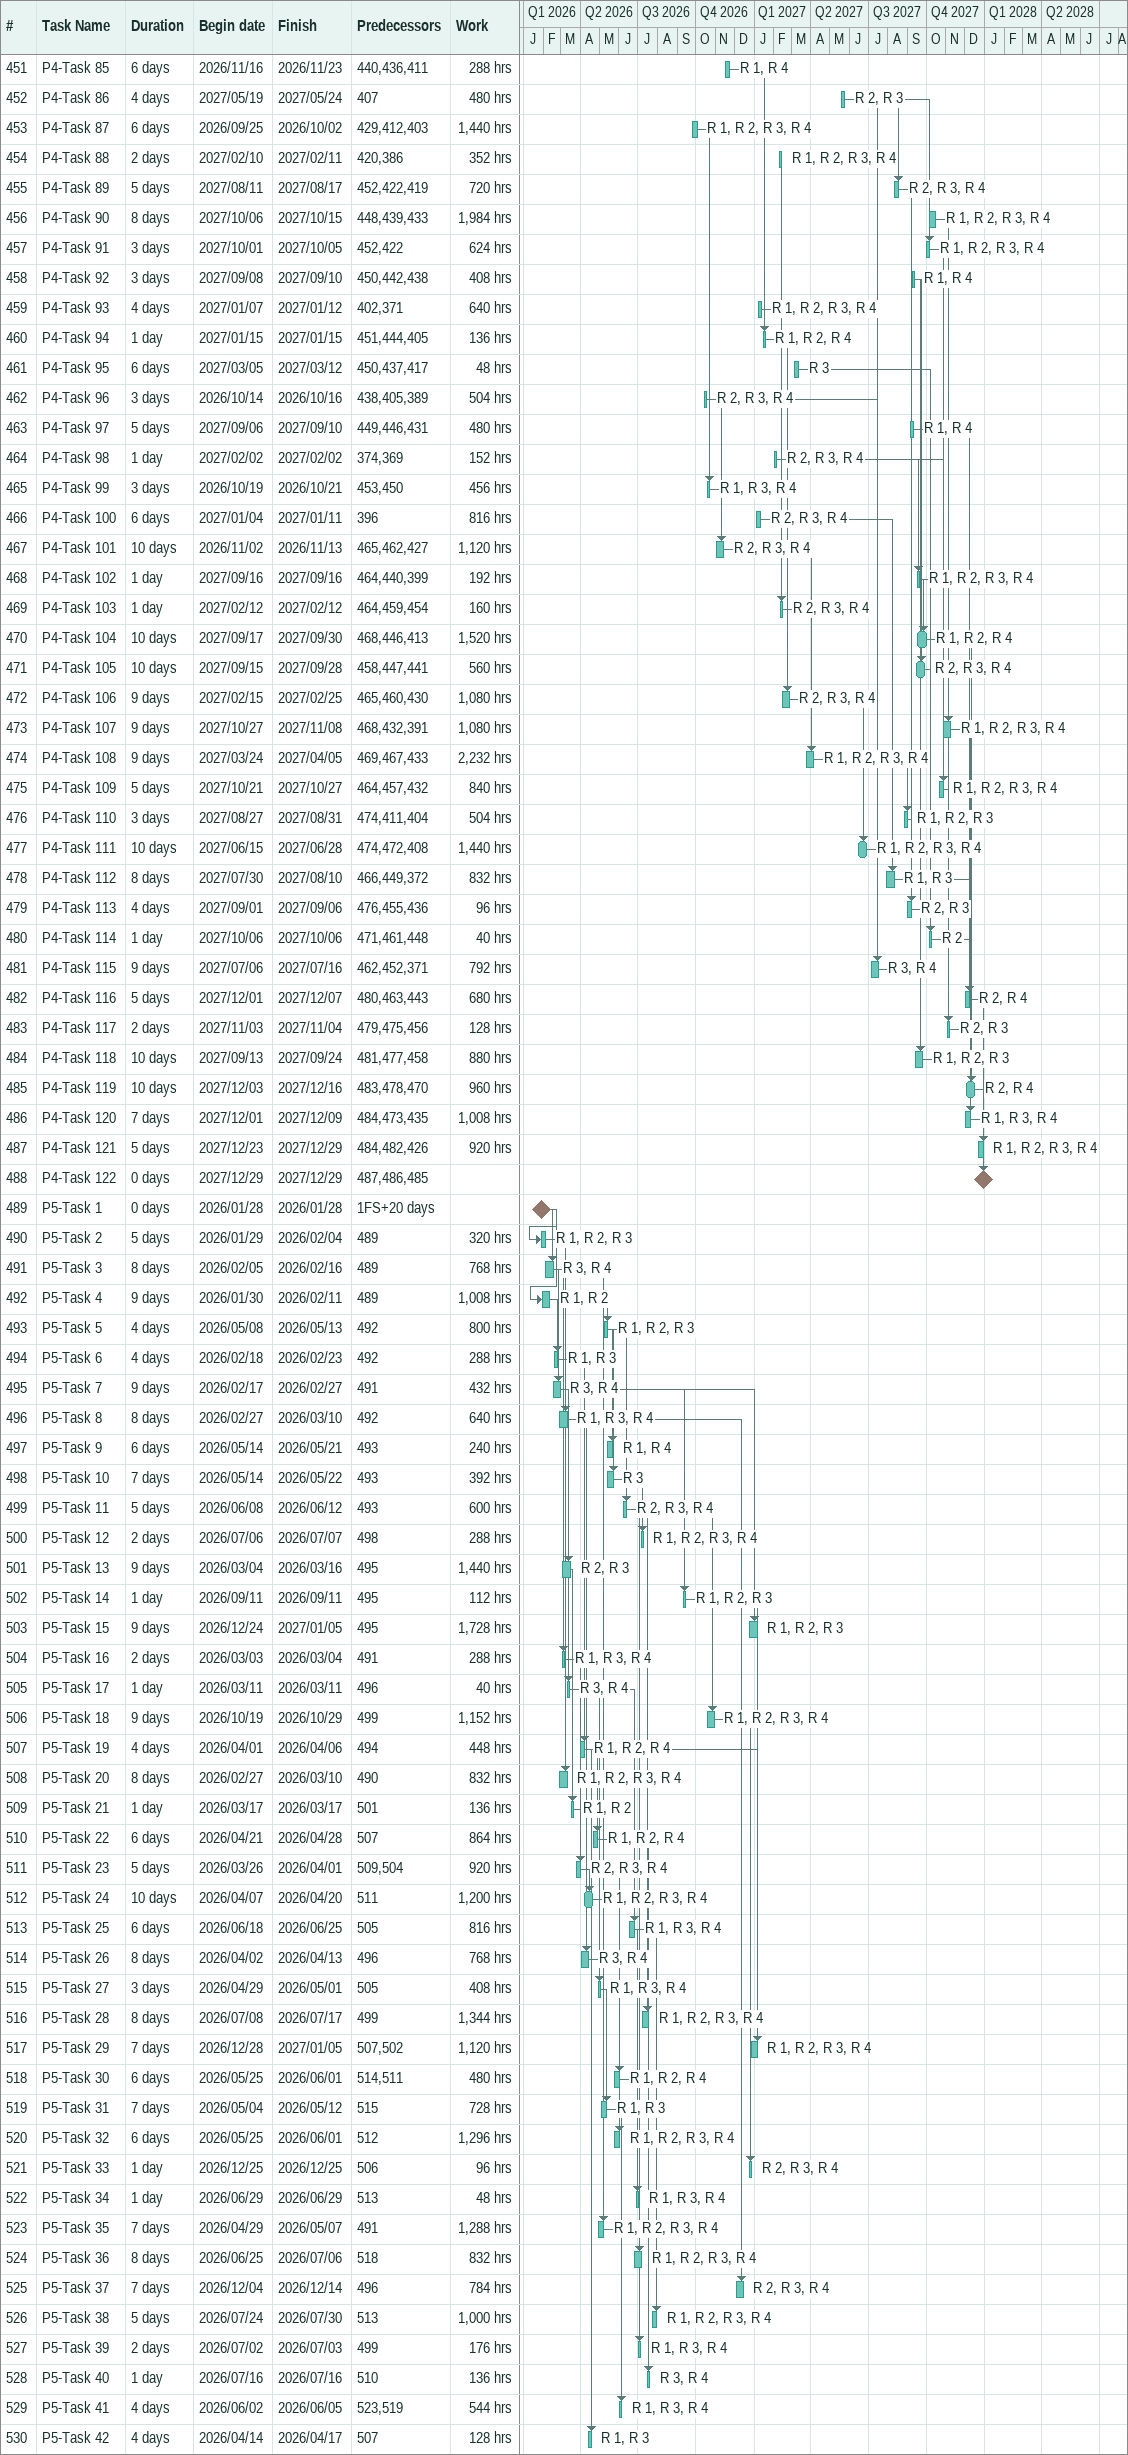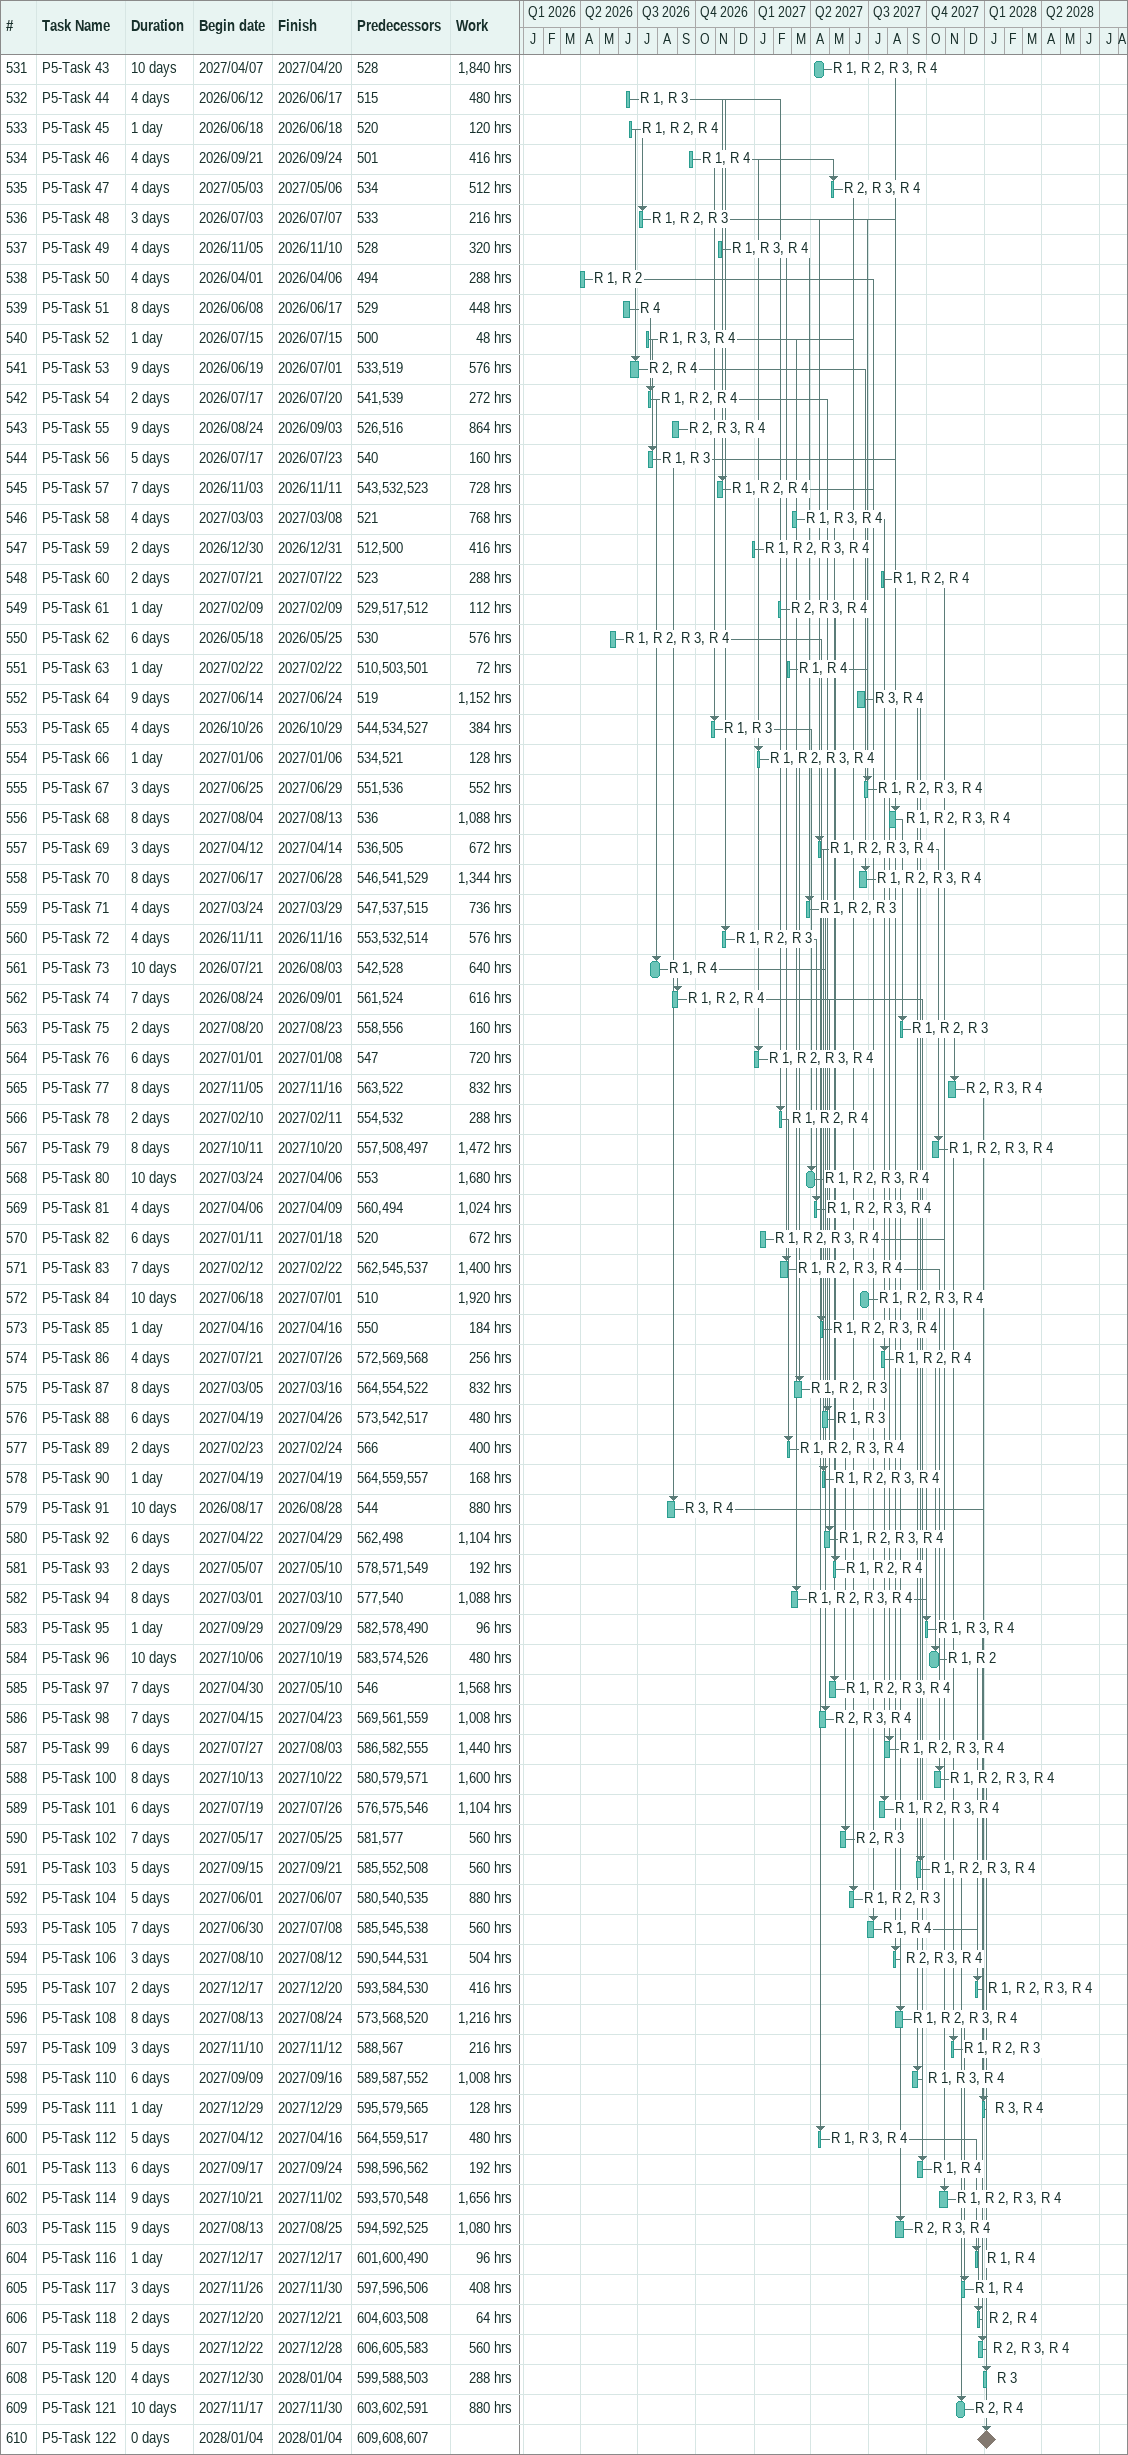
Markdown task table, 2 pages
| ID | Task | Duration | Start | Finish | Predecessors | Resources | Work (h) |
|---|---|---|---|---|---|---|---|
| 451 | P4-Task 85 | 6d | 2026-11-16 | 2026-11-23 | 440, 436, 411 | R 1, R 4 | 288 |
| 452 | P4-Task 86 | 4d | 2027-05-19 | 2027-05-24 | 407 | R 2, R 3 | 480 |
| 453 | P4-Task 87 | 6d | 2026-09-25 | 2026-10-02 | 429, 412, 403 | R 1, R 2, R 3, R 4 | 1440 |
| 454 | P4-Task 88 | 2d | 2027-02-10 | 2027-02-11 | 420, 386 | R 1, R 2, R 3, R 4 | 352 |
| 455 | P4-Task 89 | 5d | 2027-08-11 | 2027-08-17 | 452, 422, 419 | R 2, R 3, R 4 | 720 |
| 456 | P4-Task 90 | 8d | 2027-10-06 | 2027-10-15 | 448, 439, 433 | R 1, R 2, R 3, R 4 | 1984 |
| 457 | P4-Task 91 | 3d | 2027-10-01 | 2027-10-05 | 452, 422 | R 1, R 2, R 3, R 4 | 624 |
| 458 | P4-Task 92 | 3d | 2027-09-08 | 2027-09-10 | 450, 442, 438 | R 1, R 4 | 408 |
| 459 | P4-Task 93 | 4d | 2027-01-07 | 2027-01-12 | 402, 371 | R 1, R 2, R 3, R 4 | 640 |
| 460 | P4-Task 94 | 1d | 2027-01-15 | 2027-01-15 | 451, 444, 405 | R 1, R 2, R 4 | 136 |
| 461 | P4-Task 95 | 6d | 2027-03-05 | 2027-03-12 | 450, 437, 417 | R 3 | 48 |
| 462 | P4-Task 96 | 3d | 2026-10-14 | 2026-10-16 | 438, 405, 389 | R 2, R 3, R 4 | 504 |
| 463 | P4-Task 97 | 5d | 2027-09-06 | 2027-09-10 | 449, 446, 431 | R 1, R 4 | 480 |
| 464 | P4-Task 98 | 1d | 2027-02-02 | 2027-02-02 | 374, 369 | R 2, R 3, R 4 | 152 |
| 465 | P4-Task 99 | 3d | 2026-10-19 | 2026-10-21 | 453, 450 | R 1, R 3, R 4 | 456 |
| 466 | P4-Task 100 | 6d | 2027-01-04 | 2027-01-11 | 396 | R 2, R 3, R 4 | 816 |
| 467 | P4-Task 101 | 10d | 2026-11-02 | 2026-11-13 | 465, 462, 427 | R 2, R 3, R 4 | 1120 |
| 468 | P4-Task 102 | 1d | 2027-09-16 | 2027-09-16 | 464, 440, 399 | R 1, R 2, R 3, R 4 | 192 |
| 469 | P4-Task 103 | 1d | 2027-02-12 | 2027-02-12 | 464, 459, 454 | R 2, R 3, R 4 | 160 |
| 470 | P4-Task 104 | 10d | 2027-09-17 | 2027-09-30 | 468, 446, 413 | R 1, R 2, R 4 | 1520 |
| 471 | P4-Task 105 | 10d | 2027-09-15 | 2027-09-28 | 458, 447, 441 | R 2, R 3, R 4 | 560 |
| 472 | P4-Task 106 | 9d | 2027-02-15 | 2027-02-25 | 465, 460, 430 | R 2, R 3, R 4 | 1080 |
| 473 | P4-Task 107 | 9d | 2027-10-27 | 2027-11-08 | 468, 432, 391 | R 1, R 2, R 3, R 4 | 1080 |
| 474 | P4-Task 108 | 9d | 2027-03-24 | 2027-04-05 | 469, 467, 433 | R 1, R 2, R 3, R 4 | 2232 |
| 475 | P4-Task 109 | 5d | 2027-10-21 | 2027-10-27 | 464, 457, 432 | R 1, R 2, R 3, R 4 | 840 |
| 476 | P4-Task 110 | 3d | 2027-08-27 | 2027-08-31 | 474, 411, 404 | R 1, R 2, R 3 | 504 |
| 477 | P4-Task 111 | 10d | 2027-06-15 | 2027-06-28 | 474, 472, 408 | R 1, R 2, R 3, R 4 | 1440 |
| 478 | P4-Task 112 | 8d | 2027-07-30 | 2027-08-10 | 466, 449, 372 | R 1, R 3 | 832 |
| 479 | P4-Task 113 | 4d | 2027-09-01 | 2027-09-06 | 476, 455, 436 | R 2, R 3 | 96 |
| 480 | P4-Task 114 | 1d | 2027-10-06 | 2027-10-06 | 471, 461, 448 | R 2 | 40 |
| 481 | P4-Task 115 | 9d | 2027-07-06 | 2027-07-16 | 462, 452, 371 | R 3, R 4 | 792 |
| 482 | P4-Task 116 | 5d | 2027-12-01 | 2027-12-07 | 480, 463, 443 | R 2, R 4 | 680 |
| 483 | P4-Task 117 | 2d | 2027-11-03 | 2027-11-04 | 479, 475, 456 | R 2, R 3 | 128 |
| 484 | P4-Task 118 | 10d | 2027-09-13 | 2027-09-24 | 481, 477, 458 | R 1, R 2, R 3 | 880 |
| 485 | P4-Task 119 | 10d | 2027-12-03 | 2027-12-16 | 483, 478, 470 | R 2, R 4 | 960 |
| 486 | P4-Task 120 | 7d | 2027-12-01 | 2027-12-09 | 484, 473, 435 | R 1, R 3, R 4 | 1008 |
| 487 | P4-Task 121 | 5d | 2027-12-23 | 2027-12-29 | 484, 482, 426 | R 1, R 2, R 3, R 4 | 920 |
| 488 | P4-Task 122 | 0d | 2027-12-29 | 2027-12-29 | 487, 486, 485 |  |  |
| 489 | P5-Task 1 | 0d | 2026-01-28 | 2026-01-28 | 1FS+20d |  |  |
| 490 | P5-Task 2 | 5d | 2026-01-29 | 2026-02-04 | 489 | R 1, R 2, R 3 | 320 |
| 491 | P5-Task 3 | 8d | 2026-02-05 | 2026-02-16 | 489 | R 3, R 4 | 768 |
| 492 | P5-Task 4 | 9d | 2026-01-30 | 2026-02-11 | 489 | R 1, R 2 | 1008 |
| 493 | P5-Task 5 | 4d | 2026-05-08 | 2026-05-13 | 492 | R 1, R 2, R 3 | 800 |
| 494 | P5-Task 6 | 4d | 2026-02-18 | 2026-02-23 | 492 | R 1, R 3 | 288 |
| 495 | P5-Task 7 | 9d | 2026-02-17 | 2026-02-27 | 491 | R 3, R 4 | 432 |
| 496 | P5-Task 8 | 8d | 2026-02-27 | 2026-03-10 | 492 | R 1, R 3, R 4 | 640 |
| 497 | P5-Task 9 | 6d | 2026-05-14 | 2026-05-21 | 493 | R 1, R 4 | 240 |
| 498 | P5-Task 10 | 7d | 2026-05-14 | 2026-05-22 | 493 | R 3 | 392 |
| 499 | P5-Task 11 | 5d | 2026-06-08 | 2026-06-12 | 493 | R 2, R 3, R 4 | 600 |
| 500 | P5-Task 12 | 2d | 2026-07-06 | 2026-07-07 | 498 | R 1, R 2, R 3, R 4 | 288 |
| 501 | P5-Task 13 | 9d | 2026-03-04 | 2026-03-16 | 495 | R 2, R 3 | 1440 |
| 502 | P5-Task 14 | 1d | 2026-09-11 | 2026-09-11 | 495 | R 1, R 2, R 3 | 112 |
| 503 | P5-Task 15 | 9d | 2026-12-24 | 2027-01-05 | 495 | R 1, R 2, R 3 | 1728 |
| 504 | P5-Task 16 | 2d | 2026-03-03 | 2026-03-04 | 491 | R 1, R 3, R 4 | 288 |
| 505 | P5-Task 17 | 1d | 2026-03-11 | 2026-03-11 | 496 | R 3, R 4 | 40 |
| 506 | P5-Task 18 | 9d | 2026-10-19 | 2026-10-29 | 499 | R 1, R 2, R 3, R 4 | 1152 |
| 507 | P5-Task 19 | 4d | 2026-04-01 | 2026-04-06 | 494 | R 1, R 2, R 4 | 448 |
| 508 | P5-Task 20 | 8d | 2026-02-27 | 2026-03-10 | 490 | R 1, R 2, R 3, R 4 | 832 |
| 509 | P5-Task 21 | 1d | 2026-03-17 | 2026-03-17 | 501 | R 1, R 2 | 136 |
| 510 | P5-Task 22 | 6d | 2026-04-21 | 2026-04-28 | 507 | R 1, R 2, R 4 | 864 |
| 511 | P5-Task 23 | 5d | 2026-03-26 | 2026-04-01 | 509, 504 | R 2, R 3, R 4 | 920 |
| 512 | P5-Task 24 | 10d | 2026-04-07 | 2026-04-20 | 511 | R 1, R 2, R 3, R 4 | 1200 |
| 513 | P5-Task 25 | 6d | 2026-06-18 | 2026-06-25 | 505 | R 1, R 3, R 4 | 816 |
| 514 | P5-Task 26 | 8d | 2026-04-02 | 2026-04-13 | 496 | R 3, R 4 | 768 |
| 515 | P5-Task 27 | 3d | 2026-04-29 | 2026-05-01 | 505 | R 1, R 3, R 4 | 408 |
| 516 | P5-Task 28 | 8d | 2026-07-08 | 2026-07-17 | 499 | R 1, R 2, R 3, R 4 | 1344 |
| 517 | P5-Task 29 | 7d | 2026-12-28 | 2027-01-05 | 507, 502 | R 1, R 2, R 3, R 4 | 1120 |
| 518 | P5-Task 30 | 6d | 2026-05-25 | 2026-06-01 | 514, 511 | R 1, R 2, R 4 | 480 |
| 519 | P5-Task 31 | 7d | 2026-05-04 | 2026-05-12 | 515 | R 1, R 3 | 728 |
| 520 | P5-Task 32 | 6d | 2026-05-25 | 2026-06-01 | 512 | R 1, R 2, R 3, R 4 | 1296 |
| 521 | P5-Task 33 | 1d | 2026-12-25 | 2026-12-25 | 506 | R 2, R 3, R 4 | 96 |
| 522 | P5-Task 34 | 1d | 2026-06-29 | 2026-06-29 | 513 | R 1, R 3, R 4 | 48 |
| 523 | P5-Task 35 | 7d | 2026-04-29 | 2026-05-07 | 491 | R 1, R 2, R 3, R 4 | 1288 |
| 524 | P5-Task 36 | 8d | 2026-06-25 | 2026-07-06 | 518 | R 1, R 2, R 3, R 4 | 832 |
| 525 | P5-Task 37 | 7d | 2026-12-04 | 2026-12-14 | 496 | R 2, R 3, R 4 | 784 |
| 526 | P5-Task 38 | 5d | 2026-07-24 | 2026-07-30 | 513 | R 1, R 2, R 3, R 4 | 1000 |
| 527 | P5-Task 39 | 2d | 2026-07-02 | 2026-07-03 | 499 | R 1, R 3, R 4 | 176 |
| 528 | P5-Task 40 | 1d | 2026-07-16 | 2026-07-16 | 510 | R 3, R 4 | 136 |
| 529 | P5-Task 41 | 4d | 2026-06-02 | 2026-06-05 | 523, 519 | R 1, R 3, R 4 | 544 |
| 530 | P5-Task 42 | 4d | 2026-04-14 | 2026-04-17 | 507 | R 1, R 3 | 128 |
| 531 | P5-Task 43 | 10d | 2027-04-07 | 2027-04-20 | 528 | R 1, R 2, R 3, R 4 | 1840 |
| 532 | P5-Task 44 | 4d | 2026-06-12 | 2026-06-17 | 515 | R 1, R 3 | 480 |
| 533 | P5-Task 45 | 1d | 2026-06-18 | 2026-06-18 | 520 | R 1, R 2, R 4 | 120 |
| 534 | P5-Task 46 | 4d | 2026-09-21 | 2026-09-24 | 501 | R 1, R 4 | 416 |
| 535 | P5-Task 47 | 4d | 2027-05-03 | 2027-05-06 | 534 | R 2, R 3, R 4 | 512 |
| 536 | P5-Task 48 | 3d | 2026-07-03 | 2026-07-07 | 533 | R 1, R 2, R 3 | 216 |
| 537 | P5-Task 49 | 4d | 2026-11-05 | 2026-11-10 | 528 | R 1, R 3, R 4 | 320 |
| 538 | P5-Task 50 | 4d | 2026-04-01 | 2026-04-06 | 494 | R 1, R 2 | 288 |
| 539 | P5-Task 51 | 8d | 2026-06-08 | 2026-06-17 | 529 | R 4 | 448 |
| 540 | P5-Task 52 | 1d | 2026-07-15 | 2026-07-15 | 500 | R 1, R 3, R 4 | 48 |
| 541 | P5-Task 53 | 9d | 2026-06-19 | 2026-07-01 | 533, 519 | R 2, R 4 | 576 |
| 542 | P5-Task 54 | 2d | 2026-07-17 | 2026-07-20 | 541, 539 | R 1, R 2, R 4 | 272 |
| 543 | P5-Task 55 | 9d | 2026-08-24 | 2026-09-03 | 526, 516 | R 2, R 3, R 4 | 864 |
| 544 | P5-Task 56 | 5d | 2026-07-17 | 2026-07-23 | 540 | R 1, R 3 | 160 |
| 545 | P5-Task 57 | 7d | 2026-11-03 | 2026-11-11 | 543, 532, 523 | R 1, R 2, R 4 | 728 |
| 546 | P5-Task 58 | 4d | 2027-03-03 | 2027-03-08 | 521 | R 1, R 3, R 4 | 768 |
| 547 | P5-Task 59 | 2d | 2026-12-30 | 2026-12-31 | 512, 500 | R 1, R 2, R 3, R 4 | 416 |
| 548 | P5-Task 60 | 2d | 2027-07-21 | 2027-07-22 | 523 | R 1, R 2, R 4 | 288 |
| 549 | P5-Task 61 | 1d | 2027-02-09 | 2027-02-09 | 529, 517, 512 | R 2, R 3, R 4 | 112 |
| 550 | P5-Task 62 | 6d | 2026-05-18 | 2026-05-25 | 530 | R 1, R 2, R 3, R 4 | 576 |
| 551 | P5-Task 63 | 1d | 2027-02-22 | 2027-02-22 | 510, 503, 501 | R 1, R 4 | 72 |
| 552 | P5-Task 64 | 9d | 2027-06-14 | 2027-06-24 | 519 | R 3, R 4 | 1152 |
| 553 | P5-Task 65 | 4d | 2026-10-26 | 2026-10-29 | 544, 534, 527 | R 1, R 3 | 384 |
| 554 | P5-Task 66 | 1d | 2027-01-06 | 2027-01-06 | 534, 521 | R 1, R 2, R 3, R 4 | 128 |
| 555 | P5-Task 67 | 3d | 2027-06-25 | 2027-06-29 | 551, 536 | R 1, R 2, R 3, R 4 | 552 |
| 556 | P5-Task 68 | 8d | 2027-08-04 | 2027-08-13 | 536 | R 1, R 2, R 3, R 4 | 1088 |
| 557 | P5-Task 69 | 3d | 2027-04-12 | 2027-04-14 | 536, 505 | R 1, R 2, R 3, R 4 | 672 |
| 558 | P5-Task 70 | 8d | 2027-06-17 | 2027-06-28 | 546, 541, 529 | R 1, R 2, R 3, R 4 | 1344 |
| 559 | P5-Task 71 | 4d | 2027-03-24 | 2027-03-29 | 547, 537, 515 | R 1, R 2, R 3 | 736 |
| 560 | P5-Task 72 | 4d | 2026-11-11 | 2026-11-16 | 553, 532, 514 | R 1, R 2, R 3 | 576 |
| 561 | P5-Task 73 | 10d | 2026-07-21 | 2026-08-03 | 542, 528 | R 1, R 4 | 640 |
| 562 | P5-Task 74 | 7d | 2026-08-24 | 2026-09-01 | 561, 524 | R 1, R 2, R 4 | 616 |
| 563 | P5-Task 75 | 2d | 2027-08-20 | 2027-08-23 | 558, 556 | R 1, R 2, R 3 | 160 |
| 564 | P5-Task 76 | 6d | 2027-01-01 | 2027-01-08 | 547 | R 1, R 2, R 3, R 4 | 720 |
| 565 | P5-Task 77 | 8d | 2027-11-05 | 2027-11-16 | 563, 522 | R 2, R 3, R 4 | 832 |
| 566 | P5-Task 78 | 2d | 2027-02-10 | 2027-02-11 | 554, 532 | R 1, R 2, R 4 | 288 |
| 567 | P5-Task 79 | 8d | 2027-10-11 | 2027-10-20 | 557, 508, 497 | R 1, R 2, R 3, R 4 | 1472 |
| 568 | P5-Task 80 | 10d | 2027-03-24 | 2027-04-06 | 553 | R 1, R 2, R 3, R 4 | 1680 |
| 569 | P5-Task 81 | 4d | 2027-04-06 | 2027-04-09 | 560, 494 | R 1, R 2, R 3, R 4 | 1024 |
| 570 | P5-Task 82 | 6d | 2027-01-11 | 2027-01-18 | 520 | R 1, R 2, R 3, R 4 | 672 |
| 571 | P5-Task 83 | 7d | 2027-02-12 | 2027-02-22 | 562, 545, 537 | R 1, R 2, R 3, R 4 | 1400 |
| 572 | P5-Task 84 | 10d | 2027-06-18 | 2027-07-01 | 510 | R 1, R 2, R 3, R 4 | 1920 |
| 573 | P5-Task 85 | 1d | 2027-04-16 | 2027-04-16 | 550 | R 1, R 2, R 3, R 4 | 184 |
| 574 | P5-Task 86 | 4d | 2027-07-21 | 2027-07-26 | 572, 569, 568 | R 1, R 2, R 4 | 256 |
| 575 | P5-Task 87 | 8d | 2027-03-05 | 2027-03-16 | 564, 554, 522 | R 1, R 2, R 3 | 832 |
| 576 | P5-Task 88 | 6d | 2027-04-19 | 2027-04-26 | 573, 542, 517 | R 1, R 3 | 480 |
| 577 | P5-Task 89 | 2d | 2027-02-23 | 2027-02-24 | 566 | R 1, R 2, R 3, R 4 | 400 |
| 578 | P5-Task 90 | 1d | 2027-04-19 | 2027-04-19 | 564, 559, 557 | R 1, R 2, R 3, R 4 | 168 |
| 579 | P5-Task 91 | 10d | 2026-08-17 | 2026-08-28 | 544 | R 3, R 4 | 880 |
| 580 | P5-Task 92 | 6d | 2027-04-22 | 2027-04-29 | 562, 498 | R 1, R 2, R 3, R 4 | 1104 |
| 581 | P5-Task 93 | 2d | 2027-05-07 | 2027-05-10 | 578, 571, 549 | R 1, R 2, R 4 | 192 |
| 582 | P5-Task 94 | 8d | 2027-03-01 | 2027-03-10 | 577, 540 | R 1, R 2, R 3, R 4 | 1088 |
| 583 | P5-Task 95 | 1d | 2027-09-29 | 2027-09-29 | 582, 578, 490 | R 1, R 3, R 4 | 96 |
| 584 | P5-Task 96 | 10d | 2027-10-06 | 2027-10-19 | 583, 574, 526 | R 1, R 2 | 480 |
| 585 | P5-Task 97 | 7d | 2027-04-30 | 2027-05-10 | 546 | R 1, R 2, R 3, R 4 | 1568 |
| 586 | P5-Task 98 | 7d | 2027-04-15 | 2027-04-23 | 569, 561, 559 | R 2, R 3, R 4 | 1008 |
| 587 | P5-Task 99 | 6d | 2027-07-27 | 2027-08-03 | 586, 582, 555 | R 1, R 2, R 3, R 4 | 1440 |
| 588 | P5-Task 100 | 8d | 2027-10-13 | 2027-10-22 | 580, 579, 571 | R 1, R 2, R 3, R 4 | 1600 |
| 589 | P5-Task 101 | 6d | 2027-07-19 | 2027-07-26 | 576, 575, 546 | R 1, R 2, R 3, R 4 | 1104 |
| 590 | P5-Task 102 | 7d | 2027-05-17 | 2027-05-25 | 581, 577 | R 2, R 3 | 560 |
| 591 | P5-Task 103 | 5d | 2027-09-15 | 2027-09-21 | 585, 552, 508 | R 1, R 2, R 3, R 4 | 560 |
| 592 | P5-Task 104 | 5d | 2027-06-01 | 2027-06-07 | 580, 540, 535 | R 1, R 2, R 3 | 880 |
| 593 | P5-Task 105 | 7d | 2027-06-30 | 2027-07-08 | 585, 545, 538 | R 1, R 4 | 560 |
| 594 | P5-Task 106 | 3d | 2027-08-10 | 2027-08-12 | 590, 544, 531 | R 2, R 3, R 4 | 504 |
| 595 | P5-Task 107 | 2d | 2027-12-17 | 2027-12-20 | 593, 584, 530 | R 1, R 2, R 3, R 4 | 416 |
| 596 | P5-Task 108 | 8d | 2027-08-13 | 2027-08-24 | 573, 568, 520 | R 1, R 2, R 3, R 4 | 1216 |
| 597 | P5-Task 109 | 3d | 2027-11-10 | 2027-11-12 | 588, 567 | R 1, R 2, R 3 | 216 |
| 598 | P5-Task 110 | 6d | 2027-09-09 | 2027-09-16 | 589, 587, 552 | R 1, R 3, R 4 | 1008 |
| 599 | P5-Task 111 | 1d | 2027-12-29 | 2027-12-29 | 595, 579, 565 | R 3, R 4 | 128 |
| 600 | P5-Task 112 | 5d | 2027-04-12 | 2027-04-16 | 564, 559, 517 | R 1, R 3, R 4 | 480 |
| 601 | P5-Task 113 | 6d | 2027-09-17 | 2027-09-24 | 598, 596, 562 | R 1, R 4 | 192 |
| 602 | P5-Task 114 | 9d | 2027-10-21 | 2027-11-02 | 593, 570, 548 | R 1, R 2, R 3, R 4 | 1656 |
| 603 | P5-Task 115 | 9d | 2027-08-13 | 2027-08-25 | 594, 592, 525 | R 2, R 3, R 4 | 1080 |
| 604 | P5-Task 116 | 1d | 2027-12-17 | 2027-12-17 | 601, 600, 490 | R 1, R 4 | 96 |
| 605 | P5-Task 117 | 3d | 2027-11-26 | 2027-11-30 | 597, 596, 506 | R 1, R 4 | 408 |
| 606 | P5-Task 118 | 2d | 2027-12-20 | 2027-12-21 | 604, 603, 508 | R 2, R 4 | 64 |
| 607 | P5-Task 119 | 5d | 2027-12-22 | 2027-12-28 | 606, 605, 583 | R 2, R 3, R 4 | 560 |
| 608 | P5-Task 120 | 4d | 2027-12-30 | 2028-01-04 | 599, 588, 503 | R 3 | 288 |
| 609 | P5-Task 121 | 10d | 2027-11-17 | 2027-11-30 | 603, 602, 591 | R 2, R 4 | 880 |
| 610 | P5-Task 122 | 0d | 2028-01-04 | 2028-01-04 | 609, 608, 607 |  |  |
